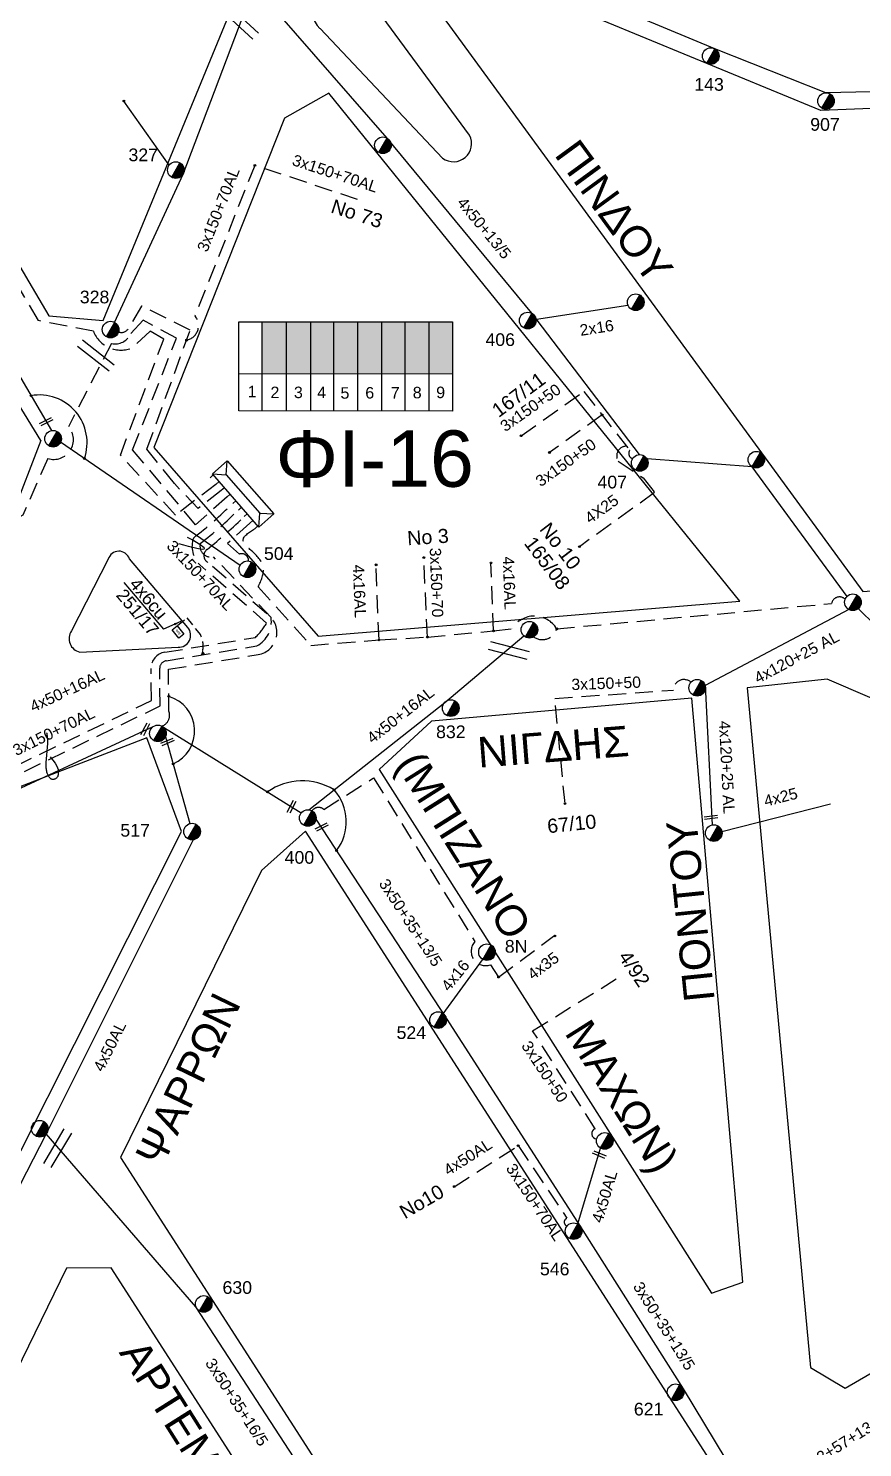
# Model space of a CAD drawing. Header units: millimetres. Extents: x 1421 to 7547, y 822 to 1863.
# Drawn here: x 7289 to 7407.4, y 1440 to 1641.4 of the extents above; entities that cross this region are included whole.
import ezdxf
from ezdxf.enums import TextEntityAlignment as Align

# ---------------------------------------------------------------- set-up
doc = ezdxf.new("R2010")
doc.units = ezdxf.units.MM
doc.linetypes.add('DASHED', pattern=[19.05, 12.7, -6.35])
doc.layers.get('0').update_dxf_attribs({"lineweight": 30})
for name, color, linetype, lineweight in [('2x16', 7, 'Continuous', 30), ('3x150+50', 7, 'Continuous', 30), ('3x50+35+13_5', 7, 'Continuous', 30), ('3x50+35+16_5', 7, 'Continuous', 30), ('4x35', 1, 'DASHED', 30), ('4x50+13_5', 7, 'Continuous', 30), ('4x50AL', 7, 'Continuous', 30), ('Pillar OTE', 7, 'Continuous', 30), ('TEXT_ΚΑΛΩΔΙΩΝ', 7, 'Continuous', 30), ('Άγνωστα', 7, 'Continuous', 30), ('Άγνωστο εναέριο καλώδιο', 7, 'Continuous', 30), ('Άγνωστο Υπόγειο Καλώδιο', 7, 'DASHED', 30), ('Γυμνά εναέρια ΧΤ και ΦΟΠ (3Φ)   4x50+16AL', 7, 'Continuous', 30), ('Εναέρια παροχή ΧΤ 4x16', 7, 'SYN_LINE', 30), ('Εναέρια παροχή ΧΤ 4x25', 7, 'SYN_LINE', 30), ('Καλώδια ΧΤ   3x150+50CU', 7, 'DASHED', 30), ('Καλώδια ΧΤ   3x150+70AL', 7, 'DASHED', 30), ('Καλώδια ΧΤ   3x150AL+50CU', 7, 'DASHED', 30), ('Μηχανική τομή', 7, 'Continuous', 30), ('Στύλος ΦΜ', 7, 'Continuous', 30), ('Στύλος ΦΜ @ 1', 7, 'Continuous', 30), ('Συνδέσεις', 7, 'Continuous', 30), ('Συνεστραμμένα ΧΤ  4x120+25 AL', 7, 'SYN_LINE', 30), ('Τομή', 7, 'Continuous', 30), ('Υποσταθμός πόλεως', 7, 'Continuous', 30), ('Υπόβαθρο ΔΕΗ', 7, 'Continuous', 30), ('Υπόγεια Καλώδια Δικτύου ΧΤ  4x16AL', 7, 'DASHED', 30), ('Υπόγεια Καλώδια Δικτύου ΧΤ  4X25', 7, 'DASHED', 30), ('Υπόγεια Καλώδια Δικτύου ΧΤ  4x6', 7, 'DASHED', 30)]:
    doc.layers.add(name, color=color, linetype=linetype, lineweight=lineweight)
doc.layers.add('Υπόγεια καλώδια Παροχών ΧΤ   4x50AL', color=7, linetype='DASHED')
doc.styles.add('arial', font='arial.ttf')
doc.styles.get("Standard").update_dxf_attribs({"font": 'arial.ttf'})
doc.linetypes.add('SYN_LINE', pattern='A,0.5,-0.0001,["/\\/\\/\\/",Standard,S=0.1,R=0,X=0,Y=-0.05],-0.25', length=0.7501)
doc.dimstyles.new('ISO-25', dxfattribs={"dimtxt": 2.5, "dimasz": 2.5, "dimexe": 1.25, "dimexo": 0.625, "dimtad": 1, "dimtxsty": 'Standard', "dimcen": 2.5, "dimadec": 0, "dimazin": 0, "dimtfac": 1, "dimtmove": 0, "dimatfit": 3, "dimfxl": 1, "dimarcsym": 0})

# ---------------------------------------------------------------- blocks, each defined once
blk = doc.blocks.new('ΥΠΑΡΧΩΝ ΤΣΙΜΕΝΤΕΝΙΟΣ ΣΤΥΛΟΣ')
at = {"layer": 'Στύλος ΦΜ'}
blk.add_hatch(color=7, dxfattribs=at).paths.add_polyline_path([(-1.29, -2.28, 0.574793), (2.62, 0, 0.268822), (1.3, 2.27)])
at = {"layer": 'Στύλος ΦΜ', "color": 7}
blk.add_line((-1.29, -2.28), (1.3, 2.27), dxfattribs=at)
blk.add_circle((0, 0), 2.62, dxfattribs=at)
at = {"layer": 'Στύλος ΦΜ', "flags": 4}
for tag, p in [('ΑΡΙΘΜΟΣ', (-4.68, 8.05)), ('ΤΥΠΟΣ', (-4.91, 3.03))]:
    blk.add_attdef(tag, p, '', height=4, dxfattribs=at)
blk = doc.blocks.new('ΜΗΧΑΝΙΚΗ ΤΟΜΗ')
at = {"layer": 'Μηχανική τομή', "lineweight": -3, "ltscale": 40}
for p, q in [((-3.78, 1.15), (3.8, 1.15)), ((3.8, -0.4), (-3.78, -0.4))]:
    blk.add_line(p, q, dxfattribs=at)
blk = doc.blocks.new('ΤΟΜΗ')
at = {"layer": 'Τομή', "lineweight": -3, "ltscale": 40}
for p, q in [((-11.37, 1.1), (11.37, 1.1)), ((11.37, -3.57), (-11.37, -3.57))]:
    blk.add_line(p, q, dxfattribs=at)
blk = doc.blocks.new('ΥΠΟΣΤΑΘΜΟΣ ΠΟΛΕΩΣ 9 ΑΝΑΧΩΡΗΣΕΩΝ')
at = {"layer": 'Υποσταθμός πόλεως', "ltscale": 40}
for p, q in [((-9.63, -2.82), (-9.63, -4)), ((-7.12, -2.82), (-7.12, -4)), ((-4.84, -2.82), (-4.84, -4)), ((-2.36, -2.82), (-2.36, -4)), ((0.09, -2.82), (0.09, -4)), ((2.55, -2.82), (2.55, -4)), ((5.02, -2.82), (5.02, -4)), ((7.48, -2.82), (7.48, -4)), ((9.61, -2.82), (9.61, -4))]:
    blk.add_line(p, q, dxfattribs=at)
blk.add_lwpolyline([(-10.02, 2.82), (10.02, 2.82), (10.02, -2.82), (-10.02, -2.82)], close=True, dxfattribs=at)
for points in [[(-7.21, 0), (-10.02, 2.82)], [(-10.02, -2.82), (-7.21, 0)], [(-7.21, 0), (7.21, 0)], [(7.21, 0), (10.02, 2.82)], [(10.02, -2.82), (7.21, 0)]]:
    blk.add_lwpolyline(points, dxfattribs=at)
at = {"layer": 'Υποσταθμός πόλεως', "linetype": 'SYN_LINE', "ltscale": 40, "flags": 1}
for tag, p in [('ΜΕΤΑΣΧΗΜΑΤΙΣΜΟΣ', (10.79, 1.71)), ('ΙΣΧΥΣ', (10.77, -1.08)), ('ΑΡΙΘΜΟΣ', (10.89, -3.8))]:
    blk.add_attdef(tag, p, '', height=1.8, dxfattribs=at)
blk = doc.blocks.new('_ΣΥΝΔΕΣΗ')
at = {"layer": 'Συνδέσεις', "linetype": 'SYN_LINE', "ltscale": 40}
blk.add_hatch(color=256, dxfattribs=at).paths.add_polyline_path([(0.5, -0.01, 1), (-0.5, -0.01, 1)])
at = {"layer": 'Συνδέσεις'}
blk.add_circle((0, -0.01), 0.5, dxfattribs=at)
blk = doc.blocks.new('PILLAR ΟΤΕ')
at = {"layer": 'Pillar OTE', "ltscale": 40}
blk.add_lwpolyline([(-3.31, 2.02), (3.39, 2.02), (3.39, -1.99), (-3.31, -1.99)], close=True, dxfattribs=at)
at = {"layer": 'Pillar OTE', "insert": (-1.81, 0.71), "char_height": 1.3575, "width": 109.961, "attachment_point": 1}
blk.add_mtext('{\\fArial|b1|i0|c161|p34;OTE}', dxfattribs=at)

msp = doc.modelspace()

# ---------------------------------------------------------------- hatches: boundary and pattern name
at = {"layer": 'Pillar OTE', "ltscale": 40}
h = msp.add_hatch(color=256, dxfattribs=at)
h.dxf.hatch_style = 1
h.paths.add_polyline_path([(7314.07, 1552.6), (7313.66, 1553.21), (7313.45, 1552.5)])
at = {"layer": 'Καλώδια ΧΤ   3x150+50CU', "linetype": 'DASHED', "lineweight": -3, "ltscale": 0.2}
h = msp.add_hatch(color=133, dxfattribs=at)
h.dxf.hatch_style = 1
h.paths.add_polyline_path([(7322.17, 1592.45), (7325.61, 1592.45), (7325.61, 1599.81), (7322.17, 1599.81)])
h = msp.add_hatch(color=85, dxfattribs=at)
h.dxf.hatch_style = 1
h.paths.add_polyline_path([(7325.61, 1592.45), (7329.05, 1592.44), (7329.05, 1599.81), (7325.61, 1599.81)])
h = msp.add_hatch(color=27, dxfattribs=at)
h.dxf.hatch_style = 1
h.paths.add_polyline_path([(7332.35, 1599.81), (7329.05, 1599.81), (7329.05, 1592.44), (7332.35, 1592.44)])
h = msp.add_hatch(color=2, dxfattribs=at)
h.dxf.hatch_style = 1
h.paths.add_polyline_path([(7335.73, 1592.44), (7335.73, 1599.81), (7332.35, 1599.81), (7332.35, 1592.44)])
h = msp.add_hatch(color=1, dxfattribs=at)
h.dxf.hatch_style = 1
h.paths.add_polyline_path([(7339.13, 1599.81), (7335.73, 1599.81), (7335.73, 1592.44), (7339.13, 1592.43)])
h = msp.add_hatch(color=5, dxfattribs=at)
h.dxf.hatch_style = 1
h.paths.add_polyline_path([(7342.47, 1599.81), (7339.13, 1599.81), (7339.13, 1592.43), (7342.47, 1592.43)])
h = msp.add_hatch(color=6, dxfattribs=at)
h.dxf.hatch_style = 1
h.paths.add_polyline_path([(7342.47, 1592.43), (7345.86, 1592.43), (7345.86, 1599.81), (7342.47, 1599.81)])
h = msp.add_hatch(color=30, dxfattribs=at)
h.dxf.hatch_style = 1
h.paths.add_polyline_path([(7345.79, 1592.43), (7349.18, 1592.43), (7349.18, 1599.81), (7345.79, 1599.81)])

# ---------------------------------------------------------------- linework, layer by layer
at = {"color": 30, "lineweight": -3, "ltscale": 0.2}
msp.add_arc((7369.68, 1484.6), 0.742, 108.8628, 267.3884, dxfattribs=at)
at = {"layer": '2x16', "color": 2, "lineweight": -3, "ltscale": 0.2}
msp.add_lwpolyline([(7361.09, 1600.16), (7374.08, 1602.18)], dxfattribs=at)
at = {"layer": '3x150+50', "color": 2, "linetype": 'DASHED', "lineweight": -3, "ltscale": 0.2}
for points in [[(7358.92, 1583.63), (7367.82, 1589.92), (7374.33, 1581.56, 0.533473), (7374.76, 1580.39, 13.969295)], [(7365.15, 1531.44), (7363.69, 1546.35), (7380.56, 1547.54, -0.648335), (7383.03, 1548.66, 3.634892)]]:
    msp.add_lwpolyline(points, format="xyb", dxfattribs=at)
msp.add_lwpolyline([(7370.42, 1586.58), (7362.94, 1581.25)], dxfattribs=at)
at = {"layer": '3x50+35+13_5', "color": 30, "lineweight": -3, "ltscale": 0.2}
msp.add_lwpolyline([(7329.79, 1529.23), (7348.28, 1500.99), (7367.36, 1471.39), (7381.92, 1448.38), (7392.53, 1430.86)], dxfattribs=at)
at = {"layer": '3x50+35+16_5', "color": 133, "lineweight": -3, "ltscale": 0.2}
msp.add_lwpolyline([(7345.14, 1411.21), (7331.28, 1431.55), (7312.75, 1460.01), (7291.5, 1484.55)], dxfattribs=at)
at = {"layer": '4x35', "color": 30, "lineweight": -3, "ltscale": 0.2}
msp.add_lwpolyline([(7355.72, 1506.81), (7363.72, 1512.77)], dxfattribs=at)
at = {"layer": '4x50+13_5', "color": 2, "lineweight": -3, "ltscale": 0.2}
msp.add_lwpolyline([(7375.74, 1580.95), (7360.44, 1601.01), (7339.89, 1625.87), (7321.69, 1646.76)], dxfattribs=at)
at = {"layer": '4x50AL', "color": 85, "lineweight": -3, "ltscale": 0.2}
msp.add_lwpolyline([(7319.01, 1565.2), (7293.53, 1582.73)], dxfattribs=at)
at = {"layer": '4x50AL', "color": 27, "lineweight": -3, "ltscale": 0.2}
for points in [[(7308.42, 1540.92), (7311.9, 1528.59)], [(7312.34, 1526.29), (7291.5, 1484.55), (7271.1, 1444.95)]]:
    msp.add_lwpolyline(points, dxfattribs=at)
at = {"layer": '4x50AL', "color": 30, "linetype": 'DASHED', "lineweight": -3, "ltscale": 0.2}
msp.add_lwpolyline([(7349.4, 1477.07), (7358.5, 1482.9)], dxfattribs=at)
at = {"layer": '4x50AL', "color": 30, "lineweight": -3, "ltscale": 0.2}
msp.add_lwpolyline([(7366.96, 1471.78), (7370.21, 1482.53)], dxfattribs=at)
at = {"layer": 'Pillar OTE', "lineweight": -3, "ltscale": 40}
for points in [[(7318.84, 1587.17), (7318.84, 1599.81), (7349.18, 1599.81), (7349.18, 1587.14), (7318.84, 1587.17)], [(7322.17, 1587.17), (7322.17, 1599.81)], [(7325.61, 1587.16), (7325.61, 1599.81)], [(7329.05, 1587.16), (7329.05, 1599.81)], [(7332.35, 1587.16), (7332.35, 1599.81)], [(7335.73, 1587.15), (7335.73, 1599.81)], [(7339.13, 1587.15), (7339.13, 1599.81)], [(7342.47, 1587.15), (7342.47, 1599.81)], [(7345.86, 1587.14), (7345.86, 1599.81)], [(7318.84, 1592.45), (7349.18, 1592.42)]]:
    msp.add_lwpolyline(points, dxfattribs=at)
at = {"layer": 'Άγνωστα', "lineweight": -3}
msp.add_lwpolyline([(7292.03, 1538.06), (7292.44, 1537.6), (7292.74, 1537.19), (7292.95, 1536.83), (7293.09, 1536.52), (7293.17, 1536.25), (7293.21, 1536.02), (7293.21, 1535.82), (7293.2, 1535.65), (7293.18, 1535.51), (7293.16, 1535.39), (7293.13, 1535.3), (7293.1, 1535.22), (7293.06, 1535.16), (7293.02, 1535.11), (7292.97, 1535.06), (7292.91, 1535.02), (7292.85, 1534.98), (7292.79, 1534.95), (7292.72, 1534.92), (7292.64, 1534.89), (7292.57, 1534.87), (7292.49, 1534.86), (7292.42, 1534.86), (7292.35, 1534.87), (7292.28, 1534.88), (7292.21, 1534.91), (7292.15, 1534.95), (7292.09, 1535), (7292.03, 1535.06), (7291.97, 1535.12), (7291.92, 1535.2), (7291.87, 1535.28), (7291.81, 1535.36), (7291.76, 1535.45), (7291.72, 1535.55), (7291.67, 1535.66), (7291.63, 1535.77), (7291.59, 1535.89), (7291.56, 1536.02), (7291.53, 1536.16), (7291.51, 1536.3), (7291.49, 1536.46), (7291.48, 1536.62), (7291.48, 1536.8), (7291.48, 1536.99), (7291.48, 1537.19), (7291.49, 1537.41), (7291.51, 1537.65), (7291.53, 1537.91), (7291.56, 1538.17), (7291.59, 1538.45), (7291.62, 1538.73), (7291.64, 1539.02), (7291.67, 1539.3), (7291.69, 1539.57), (7291.7, 1539.83), (7291.71, 1540.07), (7291.7, 1540.29), (7291.7, 1540.5), (7291.69, 1540.68), (7291.67, 1540.85), (7291.66, 1540.99), (7291.64, 1541.12), (7291.63, 1541.22), (7291.62, 1541.3), (7291.61, 1541.36), (7291.6, 1541.41), (7291.6, 1541.44), (7291.59, 1541.46), (7291.59, 1541.47), (7291.59, 1541.47), (7291.59, 1541.47), (7291.59, 1541.47), (7291.59, 1541.47), (7291.59, 1541.47), (7291.59, 1541.47), (7291.59, 1541.47), (7291.59, 1541.47), (7291.59, 1541.47), (7291.59, 1541.47)], dxfattribs=at)
at = {"layer": 'Άγνωστο εναέριο καλώδιο', "color": 85, "lineweight": -3, "ltscale": 10}
msp.add_lwpolyline([(7414.9, 1632.57), (7402.17, 1632.3), (7386.43, 1638.54), (7365.12, 1647.42)], dxfattribs=at)
at = {"layer": 'Άγνωστο εναέριο καλώδιο', "color": 133, "lineweight": -3, "ltscale": 0.2}
msp.add_lwpolyline([(7301.21, 1599.71), (7310.93, 1620.75), (7320.48, 1646.02)], dxfattribs=at)
at = {"layer": 'Άγνωστο Υπόγειο Καλώδιο', "color": 30, "lineweight": -3, "ltscale": 0.2}
msp.add_lwpolyline([(7330.91, 1530.6), (7337.98, 1535.07), (7352.35, 1511.85, 0.777386), (7354.55, 1508.56)], format="xyb", dxfattribs=at)
msp.add_lwpolyline([(7354.55, 1508.56), (7355.72, 1506.81)], dxfattribs=at)
msp.add_arc((7330.15, 1529.75), 1.14, 48.0856, 144.9457, dxfattribs=at)
at = {"layer": 'Γυμνά εναέρια ΧΤ και ΦΟΠ (3Φ)   4x50+16AL', "color": 85, "lineweight": -3, "ltscale": 0.2}
msp.add_lwpolyline([(7210.03, 1715.33), (7229, 1687.53), (7255.08, 1658.6), (7257.93, 1640.91), (7267.53, 1625.2), (7284.3, 1597.85), (7292.25, 1584.37)], dxfattribs=at)
at = {"layer": 'Γυμνά εναέρια ΧΤ και ΦΟΠ (3Φ)   4x50+16AL', "color": 2, "lineweight": -3, "ltscale": 0.2}
for points in [[(7405.19, 1560.83), (7391.72, 1579.21), (7376.8, 1580.34)], [(7421.84, 1544.36), (7406.79, 1559.11)]]:
    msp.add_lwpolyline(points, dxfattribs=at)
at = {"layer": 'Γυμνά εναέρια ΧΤ και ΦΟΠ (3Φ)   4x50+16AL', "color": 30, "lineweight": -3, "ltscale": 0.2}
for points in [[(7328.76, 1530.56), (7348.09, 1545.8), (7359.32, 1555.22)], [(7280.56, 1530.28), (7306.67, 1542.37)], [(7307.93, 1542.42), (7327.7, 1530.12)]]:
    msp.add_lwpolyline(points, dxfattribs=at)
at = {"layer": 'Εναέρια παροχή ΧΤ 4x16', "color": 133, "lineweight": -3, "ltscale": 0.2}
msp.add_lwpolyline([(7308.95, 1622.02), (7302.52, 1631.13)], dxfattribs=at)
at = {"layer": 'Εναέρια παροχή ΧΤ 4x16', "color": 30, "linetype": 'SYN_LINE', "lineweight": -2, "ltscale": 10}
msp.add_lwpolyline([(7347.45, 1501.07), (7354.19, 1510.31)], dxfattribs=at)
at = {"layer": 'Εναέρια παροχή ΧΤ 4x25', "color": 2, "lineweight": -3, "ltscale": 0.2}
msp.add_lwpolyline([(7387.42, 1527.49), (7402.86, 1531.41)], dxfattribs=at)
at = {"layer": 'Καλώδια ΧΤ   3x150+70AL', "color": 30, "lineweight": -3, "ltscale": 0.2}
msp.add_lwpolyline([(7315.59, 1576.73), (7309.87, 1572.37), (7302.02, 1580.88), (7308.18, 1597.35), (7306.23, 1598.45), (7303.74, 1596.12, -0.425637), (7298.19, 1598.47), (7290.39, 1599.97), (7278.64, 1619.9, -0.592277), (7273.82, 1626.27), (7268.64, 1634.67, -0.509863), (7265.47, 1639.53), (7256.5, 1656.06, 0.513411), (7257, 1658.1)], format="xyb", dxfattribs=at)
at = {"layer": 'Καλώδια ΧΤ   3x150+70AL', "color": 133, "lineweight": -3, "ltscale": 0.2}
for points in [[(7335.71, 1617.16), (7321.11, 1622), (7312.61, 1600.64)], [(7316.34, 1575.88), (7313.05, 1573.3), (7309.69, 1576.87), (7305.8, 1581.74), (7311.93, 1598.61), (7305.04, 1602.03), (7303.12, 1598.81)]]:
    msp.add_lwpolyline(points, dxfattribs=at)
at = {"layer": 'Καλώδια ΧΤ   3x150+70AL', "color": 6, "lineweight": -3, "ltscale": 0.2}
msp.add_lwpolyline([(7317.16, 1574.94), (7312.71, 1570.98), (7303.76, 1581.65), (7309.99, 1597.48), (7305.24, 1600.02), (7303.45, 1598.09, -0.362581), (7300.77, 1596.73), (7294.65, 1584.92)], format="xyb", dxfattribs=at)
msp.add_lwpolyline([(7291.73, 1580.39), (7288.16, 1572.36), (7268.69, 1561.49), (7266.24, 1565.79)], dxfattribs=at)
at = {"layer": 'Καλώδια ΧΤ   3x150+70AL', "color": 5, "lineweight": -3, "ltscale": 0.2}
msp.add_lwpolyline([(7248.58, 1535.86, -0.574616), (7250.74, 1536.81), (7266.9, 1546.49), (7276.83, 1531.79), (7306.43, 1546.06), (7306.38, 1550.62, -0.375178), (7308.33, 1552.91), (7321.19, 1555.01, 0.070079), (7322.79, 1557.05), (7313.3, 1565.32, -0.293176), (7312.39, 1569.12, 0.029105), (7317.97, 1574.02, 17.233442)], format="xyb", dxfattribs=at)
at = {"layer": 'Καλώδια ΧΤ   3x150+70AL', "color": 1, "lineweight": -3, "ltscale": 0.2}
msp.add_lwpolyline([(7281.54, 1532.7), (7307.67, 1545.29), (7307.61, 1550.63, -0.377293), (7308.52, 1551.69), (7321.39, 1553.8, 0.320276), (7323.41, 1557.83), (7315.22, 1566.46, -0.547785), (7313.36, 1568.32, 0.028032), (7318.83, 1573.15)], format="xyb", dxfattribs=at)
at = {"layer": 'Καλώδια ΧΤ   3x150+70AL', "color": 27, "lineweight": -3, "ltscale": 0.2}
msp.add_lwpolyline([(7308.91, 1544.52), (7308.84, 1550.49), (7321.59, 1552.58, 0.691021), (7322.76, 1558.39), (7314.44, 1565.65, -0.537813), (7314.33, 1567.51, 0.027082), (7319.7, 1572.27)], format="xyb", dxfattribs=at)
at = {"layer": 'Καλώδια ΧΤ   3x150+70AL', "color": 85, "lineweight": -3, "ltscale": 0.2}
msp.add_lwpolyline([(7320.4, 1571.24), (7317.24, 1568.34), (7318.93, 1566.84)], dxfattribs=at)
at = {"layer": 'Καλώδια ΧΤ   3x150+70AL', "color": 2, "lineweight": -3, "ltscale": 0.2}
msp.add_lwpolyline([(7345.62, 1555.06), (7345.1, 1566.35)], dxfattribs=at)
msp.add_lwpolyline([(7321.59, 1562.17), (7329.05, 1553.89), (7338.74, 1554.65), (7345.62, 1555.06), (7354.98, 1555.94), (7357.63, 1556.24, -0.56856), (7363.97, 1556.24), (7403, 1559.83, -0.608524), (7404.92, 1560.42)], format="xyb", dxfattribs=at)
at = {"layer": 'Καλώδια ΧΤ   3x150+70AL', "color": 30, "lineweight": -3, "ltscale": 0.2}
msp.add_lwpolyline([(7358.5, 1482.9), (7365.42, 1472.58)], dxfattribs=at)
at = {"layer": 'Καλώδια ΧΤ   3x150+70AL', "color": 133, "lineweight": -3, "ltscale": 0.2}
for centre, radius, start, end in [((7311.01, 1599.27), 2.11, 281.1112, 40.6189), ((7302.21, 1599.34), 1.05, 244.6801, 329.8061)]:
    msp.add_arc(centre, radius, start, end, dxfattribs=at)
at = {"layer": 'Καλώδια ΧΤ   3x150+70AL', "color": 6, "lineweight": -3, "ltscale": 0.2}
msp.add_arc((7292.55, 1583.08), 2.81, 252.9196, 41.4319, dxfattribs=at)
at = {"layer": 'Καλώδια ΧΤ   3x150+70AL', "color": 85, "lineweight": -3, "ltscale": 0.2}
msp.add_arc((7319.24, 1565.91), 0.984, 356.3425, 108.1767, dxfattribs=at)
at = {"layer": 'Καλώδια ΧΤ   3x150+70AL', "color": 2, "lineweight": -3, "ltscale": 0.2}
msp.add_arc((7361.92, 1556.84), 2.14, 235.3426, 343.6054, dxfattribs=at)
at = {"layer": 'Καλώδια ΧΤ   3x150+70AL', "color": 27, "lineweight": -3, "ltscale": 0.2}
msp.add_arc((7307.39, 1543.96), 1.62, 289.4832, 20.4145, dxfattribs=at)
at = {"layer": 'Καλώδια ΧΤ   3x150+70AL', "color": 30, "lineweight": -3, "ltscale": 0.2}
msp.add_arc((7365.62, 1472.03), 0.583, 109.5763, 252.1861, dxfattribs=at)
at = {"layer": 'Καλώδια ΧΤ   3x150+70AL', "color": 2, "lineweight": -3, "ltscale": 0.2}
msp.add_spline([(7321.59, 1562.17), (7322.32, 1564.88), (7320.76, 1567.2), (7319.45, 1568.8), (7321.1, 1570.44)], degree=3, dxfattribs=at)
at = {"layer": 'Καλώδια ΧΤ   3x150AL+50CU', "color": 30, "lineweight": -3, "ltscale": 0.2}
msp.add_lwpolyline([(7369.44, 1485.3), (7360.55, 1499.18), (7373.01, 1506.92)], dxfattribs=at)
at = {"layer": 'Συνεστραμμένα ΧΤ  4x120+25 AL', "color": 2, "lineweight": -3, "ltscale": 20}
msp.add_lwpolyline([(7405.44, 1558.98), (7385.04, 1548.18), (7386.04, 1528.41)], dxfattribs=at)
at = {"layer": 'Υπόβαθρο ΔΕΗ', "lineweight": -3, "ltscale": 0.2}
for points in [[(7257.97, 1658.23), (7291.86, 1600.65), (7299.57, 1599.98), (7318.8, 1646.65), (7291.12, 1681.75), (7257.97, 1658.23)], [(7420.54, 1562.59), (7414.63, 1630.31), (7401.48, 1629.78), (7351.86, 1650.26), (7347.85, 1643.04), (7407.41, 1561.51), (7420.54, 1562.59)], [(7351.59, 1626.27), (7336.17, 1647.31)], [(7330.37, 1641.44), (7347.77, 1623.01)], [(7290.74, 1582.98), (7254.89, 1641.34)], [(7389.97, 1560.15), (7331.64, 1632.25), (7325.3, 1628.69), (7306.79, 1581.96), (7330.12, 1555.2), (7389.97, 1560.15)], [(7290.74, 1582.98), (7286.6, 1572.29)], [(7300.31, 1566.11), (7295.07, 1555.93)], [(7311.6, 1556.43), (7303.3, 1566.16)], [(7302.51, 1562.79), (7308.16, 1556.17)], [(7296.26, 1552.94), (7310.21, 1553.61)], [(7385.94, 1461.95), (7390.38, 1463.51), (7383.15, 1546.41), (7346.19, 1543.15), (7338.77, 1536.25), (7385.94, 1461.95)], [(7272.64, 1452), (7310.71, 1527.45), (7305.79, 1540.76), (7285.06, 1532.79), (7243.58, 1466.22), (7272.64, 1452)], [(7346.69, 1411.83), (7387.82, 1435.01), (7328.3, 1527.52), (7322.06, 1521.94), (7302.04, 1481.23), (7346.69, 1411.83)], [(7337.96, 1407.68), (7300.71, 1465.57), (7294.39, 1465.52), (7251.97, 1378.62), (7271.28, 1369.14), (7337.96, 1407.68)]]:
    msp.add_lwpolyline(points, dxfattribs=at)
msp.add_lwpolyline([(7424.58, 1459.9), (7421.18, 1541), (7402.35, 1549.08), (7391, 1547.85), (7399.98, 1451.43), (7404.94, 1448.49)], close=True, dxfattribs=at)
for centre, radius, start, end in [((7333.18, 1644.46), 4.13, 43.7626, 226.9667), ((7349.3, 1625.09), 2.58, 233.6153, 27.3411), ((7301.81, 1565.69), 1.56, 17.3799, 164.438), ((7296.7, 1554.84), 1.96, 146.2172, 257.016), ((7310.28, 1555.33), 1.72, 267.6181, 39.8981)]:
    msp.add_arc(centre, radius, start, end, dxfattribs=at)
at = {"layer": 'Υπόβαθρο ΔΕΗ', "lineweight": -3}
for centre, radius, start, end in [((7290.51, 1582.63), 6.79, 340.7251, 100.0538), ((7307.44, 1541.74), 5.12, 293.8195, 73.62), ((7327.87, 1525.97), 8.68, 58.8138, 124.784), ((7327.19, 1528.85), 6.88, 323.473, 41.35)]:
    msp.add_arc(centre, radius, start, end, dxfattribs=at)
at = {"layer": 'Υπόβαθρο ΔΕΗ', "lineweight": -3, "ltscale": 0.2}
msp.add_spline([(7310.29, 1568.32), (7313.98, 1567.64), (7311.57, 1569.19)], degree=3, dxfattribs=at)
at = {"layer": 'Υπόγεια Καλώδια Δικτύου ΧΤ  4x16AL', "color": 2, "lineweight": -3, "ltscale": 0.2}
for points in [[(7338.74, 1554.65), (7338.33, 1565.31)], [(7354.98, 1555.94), (7354.64, 1565.59)]]:
    msp.add_lwpolyline(points, dxfattribs=at)
at = {"layer": 'Υπόγεια Καλώδια Δικτύου ΧΤ  4X25', "color": 2, "lineweight": -3, "ltscale": 0.2}
msp.add_lwpolyline([(7373.88, 1582.14, 0.60123), (7372.71, 1580.03), (7376.24, 1577.67), (7377.87, 1575.56), (7367.19, 1567.89)], format="xyb", dxfattribs=at)
at = {"layer": 'Υπόγεια Καλώδια Δικτύου ΧΤ  4x6', "color": 1, "linetype": 'DASHED', "lineweight": -3, "ltscale": 0.1}
msp.add_lwpolyline([(7310.15, 1556.71), (7311.45, 1557.77), (7313.38, 1555.4, -0.179452), (7313.71, 1553.16)], format="xyb", dxfattribs=at)

# ---------------------------------------------------------------- block references
at = {"layer": 'Pillar OTE', "xscale": 0.2229694435539556, "yscale": 0.2229694435539556, "zscale": 0.2229694435539556, "rotation": 309.1961479127602}
msp.add_blockref('PILLAR ΟΤΕ', (7310.2, 1555.78), dxfattribs=at)
at = {"layer": 'Μηχανική τομή', "lineweight": -3}
for p, xscale, yscale, zscale, rotation in [((7291.45, 1585.71), 0.2499999999999187, 0.2499999999999187, 0.2499999999999187, 206.5012741369802), ((7305.47, 1542.03), 0.2499999999999188, 0.2499999999999188, 0.2499999999999188, 242.635181038039), ((7308.68, 1540.28), 0.2499999999999188, 0.2499999999999188, 0.2499999999999188, 202.860155954874), ((7326.25, 1531.03), 0.2499999999999188, 0.2499999999999188, 0.2499999999999188, 242.635181038039), ((7330.57, 1528.2), 0.2499999999999188, 0.2499999999999188, 0.2499999999999188, 206.6370101807529), ((7385.89, 1529.38), 0.2499999999999187, 0.2499999999999187, 0.2499999999999187, 7.090895936593236), ((7370.06, 1481.72), 0.2499999999999187, 0.2499999999999187, 0.2499999999999187, 157.5712752455479)]:
    msp.add_blockref('ΜΗΧΑΝΙΚΗ ΤΟΜΗ', p, dxfattribs=dict(at, xscale=xscale, yscale=yscale, zscale=zscale, rotation=rotation))
at = {"layer": 'Στύλος ΦΜ @ 1', "lineweight": -3, "ltscale": 40}
ref = msp.add_blockref('ΥΠΑΡΧΩΝ ΤΣΙΜΕΝΤΕΝΙΟΣ ΣΤΥΛΟΣ', (7385.84, 1637.51), dxfattribs=dict(at, xscale=0.4499999999998181, yscale=0.4499999999998181, zscale=0.4499999999998181))
ref.add_attrib('ΤΥΠΟΣ', '143', (7383.5, 1632.59), dxfattribs={"layer": 'Στύλος ΦΜ', "height": 1.8, "flags": 4})
ref = msp.add_blockref('ΥΠΑΡΧΩΝ ΤΣΙΜΕΝΤΕΝΙΟΣ ΣΤΥΛΟΣ', (7402.2, 1631.13), dxfattribs=dict(at, xscale=0.4499999999998181, yscale=0.4499999999998181, zscale=0.4499999999998181))
ref.add_attrib('ΤΥΠΟΣ', '907', (7399.96, 1626.91), dxfattribs={"layer": 'Στύλος ΦΜ', "height": 1.8, "flags": 4})
at = {"layer": 'Στύλος ΦΜ @ 1', "lineweight": -3, "ltscale": 40, "xscale": 0.4499999999998181, "yscale": 0.4499999999998181, "zscale": 0.4499999999998181}
for p in [(7339.3, 1624.85), (7375.19, 1602.58), (7292.46, 1583.21), (7392.31, 1580.24), (7406.02, 1560), (7360.1, 1556.1), (7383.91, 1547.87), (7307.35, 1541.4), (7386.27, 1527.25), (7370.79, 1483.56)]:
    msp.add_blockref('ΥΠΑΡΧΩΝ ΤΣΙΜΕΝΤΕΝΙΟΣ ΣΤΥΛΟΣ', p, dxfattribs=at)
at = {"layer": 'Στύλος ΦΜ @ 1', "lineweight": -3, "ltscale": 40}
ref = msp.add_blockref('ΥΠΑΡΧΩΝ ΤΣΙΜΕΝΤΕΝΙΟΣ ΣΤΥΛΟΣ', (7309.9, 1621.33), dxfattribs=dict(at, xscale=0.4499999999998181, yscale=0.4499999999998181, zscale=0.4499999999998181))
ref.add_attrib('ΤΥΠΟΣ', '327', (7303.17, 1622.59), dxfattribs={"layer": 'Στύλος ΦΜ', "height": 1.8, "flags": 4})
ref = msp.add_blockref('ΥΠΑΡΧΩΝ ΤΣΙΜΕΝΤΕΝΙΟΣ ΣΤΥΛΟΣ', (7300.63, 1598.69), dxfattribs=dict(at, xscale=0.4499999999998181, yscale=0.4499999999998181, zscale=0.4499999999998181))
ref.add_attrib('ΤΥΠΟΣ', '328', (7296.26, 1602.42), dxfattribs={"layer": 'Στύλος ΦΜ', "height": 1.8, "flags": 4})
ref = msp.add_blockref('ΥΠΑΡΧΩΝ ΤΣΙΜΕΝΤΕΝΙΟΣ ΣΤΥΛΟΣ', (7359.86, 1599.98), dxfattribs=dict(at, xscale=0.4499999999998181, yscale=0.4499999999998181, zscale=0.4499999999998181))
ref.add_attrib('ΤΥΠΟΣ', '406', (7353.85, 1596.37), dxfattribs={"layer": 'Στύλος ΦΜ', "height": 1.8, "flags": 4})
ref = msp.add_blockref('ΥΠΑΡΧΩΝ ΤΣΙΜΕΝΤΕΝΙΟΣ ΣΤΥΛΟΣ', (7375.76, 1579.77), dxfattribs=dict(at, xscale=0.4499999999998181, yscale=0.4499999999998181, zscale=0.4499999999998181))
ref.add_attrib('ΤΥΠΟΣ', '407', (7369.76, 1576.16), dxfattribs={"layer": 'Στύλος ΦΜ', "height": 1.8, "flags": 4})
ref = msp.add_blockref('ΥΠΑΡΧΩΝ ΤΣΙΜΕΝΤΕΝΙΟΣ ΣΤΥΛΟΣ', (7320.06, 1564.68), dxfattribs=dict(at, xscale=0.4499999999998181, yscale=0.4499999999998181, zscale=0.4499999999998181))
ref.add_attrib('ΤΥΠΟΣ', '504', (7322.41, 1566.01), dxfattribs={"layer": 'Στύλος ΦΜ', "height": 1.8, "flags": 4})
ref = msp.add_blockref('ΥΠΑΡΧΩΝ ΤΣΙΜΕΝΤΕΝΙΟΣ ΣΤΥΛΟΣ', (7348.93, 1544.98), dxfattribs=dict(at, xscale=0.4499999999998181, yscale=0.4499999999998181, zscale=0.4499999999998181))
ref.add_attrib('ΤΥΠΟΣ', '832', (7346.84, 1540.72), dxfattribs={"layer": 'Στύλος ΦΜ', "height": 1.8, "flags": 4})
ref = msp.add_blockref('ΥΠΑΡΧΩΝ ΤΣΙΜΕΝΤΕΝΙΟΣ ΣΤΥΛΟΣ', (7312.2, 1527.46), dxfattribs=dict(at, xscale=0.4499999999998181, yscale=0.4499999999998181, zscale=0.4499999999998181))
ref.add_attrib('ΤΥΠΟΣ', '517', (7302.02, 1526.74), dxfattribs={"layer": 'Στύλος ΦΜ', "height": 1.8, "flags": 4})
ref = msp.add_blockref('ΥΠΑΡΧΩΝ ΤΣΙΜΕΝΤΕΝΙΟΣ ΣΤΥΛΟΣ', (7328.63, 1529.39), dxfattribs=dict(at, xscale=0.4499999999998181, yscale=0.4499999999998181, zscale=0.4499999999998181))
ref.add_attrib('ΤΥΠΟΣ', '400', (7325.34, 1522.9), dxfattribs={"layer": 'Στύλος ΦΜ', "height": 1.8, "flags": 4})
ref = msp.add_blockref('ΥΠΑΡΧΩΝ ΤΣΙΜΕΝΤΕΝΙΟΣ ΣΤΥΛΟΣ', (7354.07, 1510.35), dxfattribs=dict(at, xscale=0.4499999999998181, yscale=0.4499999999998181, zscale=0.4499999999998181))
ref.add_attrib('ΤΥΠΟΣ', '8N', (7356.6, 1510.28), dxfattribs={"layer": 'Στύλος ΦΜ', "height": 1.8, "flags": 4})
ref = msp.add_blockref('ΥΠΑΡΧΩΝ ΤΣΙΜΕΝΤΕΝΙΟΣ ΣΤΥΛΟΣ', (7347.13, 1500.71), dxfattribs=dict(at, xscale=0.4499999999998181, yscale=0.4499999999998181, zscale=0.4499999999998181))
ref.add_attrib('ΤΥΠΟΣ', '524', (7341.23, 1498.03), dxfattribs={"layer": 'Στύλος ΦΜ', "height": 1.8, "flags": 4})
ref = msp.add_blockref('ΥΠΑΡΧΩΝ ΤΣΙΜΕΝΤΕΝΙΟΣ ΣΤΥΛΟΣ', (7290.58, 1485.29), dxfattribs=dict(at, xscale=0.4499999999998181, yscale=0.4499999999998181, zscale=0.4499999999998181))
ref.add_attrib('ΤΥΠΟΣ', '513', (7280.4, 1484.57), dxfattribs={"layer": 'Στύλος ΦΜ', "height": 1.8, "flags": 4})
ref = msp.add_blockref('ΥΠΑΡΧΩΝ ΤΣΙΜΕΝΤΕΝΙΟΣ ΣΤΥΛΟΣ', (7366.37, 1470.76), dxfattribs=dict(at, xscale=0.4499999999998181, yscale=0.4499999999998181, zscale=0.4499999999998181))
ref.add_attrib('ΤΥΠΟΣ', '546', (7361.59, 1464.49), dxfattribs={"layer": 'Στύλος ΦΜ', "height": 1.8, "flags": 4})
ref = msp.add_blockref('ΥΠΑΡΧΩΝ ΤΣΙΜΕΝΤΕΝΙΟΣ ΣΤΥΛΟΣ', (7313.85, 1460.43), dxfattribs=dict(at, xscale=0.4499999999998181, yscale=0.4499999999998181, zscale=0.4499999999998181))
ref.add_attrib('ΤΥΠΟΣ', '630', (7316.52, 1461.86), dxfattribs={"layer": 'Στύλος ΦΜ', "height": 1.8, "flags": 4})
ref = msp.add_blockref('ΥΠΑΡΧΩΝ ΤΣΙΜΕΝΤΕΝΙΟΣ ΣΤΥΛΟΣ', (7380.84, 1447.9), dxfattribs=dict(at, xscale=0.4499999999998181, yscale=0.4499999999998181, zscale=0.4499999999998181))
ref.add_attrib('ΤΥΠΟΣ', '621', (7374.92, 1444.61), dxfattribs={"layer": 'Στύλος ΦΜ', "height": 1.8, "flags": 4})
at = {"layer": 'Συνδέσεις', "lineweight": -3, "xscale": 0.25, "yscale": 0.25, "zscale": 0.25}
for p in [(7302.52, 1631.14), (7321.12, 1622), (7311.42, 1597.2), (7289.33, 1589.32), (7370.42, 1586.59), (7358.92, 1583.63), (7362.94, 1581.26), (7296.92, 1580.39), (7367.19, 1567.9), (7338.33, 1565.32), (7345.1, 1566.35), (7354.64, 1565.59), (7338.74, 1554.65), (7345.62, 1555.06), (7354.98, 1555.94), (7363.97, 1556.24), (7308.89, 1546.65), (7309.51, 1537.06), (7322.91, 1533.1), (7332.36, 1533.4), (7365.15, 1531.44), (7332.72, 1524.75), (7363.73, 1512.65), (7355.72, 1506.82), (7358.5, 1482.9), (7349.42, 1477.09)]:
    msp.add_blockref('_ΣΥΝΔΕΣΗ', p, dxfattribs=at)
at = {"layer": 'Τομή', "lineweight": -3}
for p, xscale, yscale, zscale, rotation in [((7318.93, 1642.03), 0.2499999999998872, 0.2499999999998872, 0.2499999999998872, 137.3648474252813), ((7298.73, 1595.25), 0.2499999999998872, 0.2499999999998872, 0.2499999999998872, 321.8755410093019), ((7357.24, 1553.47), 0.2499999999998872, 0.2499999999998872, 0.2499999999998872, 345.5544476645451), ((7293.38, 1482.37), 0.2499999999998871, 0.2499999999998871, 0.2499999999998871, 239.2880903062863)]:
    msp.add_blockref('ΤΟΜΗ', p, dxfattribs=dict(at, xscale=xscale, yscale=yscale, zscale=zscale, rotation=rotation))
at = {"layer": 'Υποσταθμός πόλεως', "lineweight": -3, "xscale": 0.4999999999999998, "yscale": 0.4999999999999998, "zscale": 0.4999999999999998, "rotation": 311.2277923933655}
msp.add_blockref('ΥΠΟΣΤΑΘΜΟΣ ΠΟΛΕΩΣ 9 ΑΝΑΧΩΡΗΣΕΩΝ', (7319.44, 1575.37), dxfattribs=at)

# ---------------------------------------------------------------- texts
at = {"lineweight": -3, "ltscale": 40, "char_height": 4, "attachment_point": 1, "style": 'arial'}
for s, insert, width, rotation in [('{\\H1.083x;ΠΙΝΔΟΥ}', (7367.02, 1626.07), 51.2353, 306.1758), ('{\\H1.083x;ΝΙΓΔΗΣ}', (7352.56, 1540.84), 51.2353, 4.4568), ('{\\H1.083x;(ΜΠΙΖΑΝΟ         ΜΑΧΩΝ)}', (7344.64, 1539.32), 77.9903, 302.2196), ('{\\H1.083x;ΠΟΝΤΟΥ}', (7382.1, 1503.1), 51.2353, 95.7759), ('{\\H1.083x;ΨΑΡΡΩΝ}', (7304, 1481.5), 51.2353, 64.2531), ('{\\H1.083x;ΑΡΤΕΜΙΔΟΣ}', (7305.42, 1455.85), 77.9903, 302.2196)]:
    msp.add_mtext(s, dxfattribs=dict(at, insert=insert, width=width, rotation=rotation))
at = {"lineweight": -3, "ltscale": 30, "char_height": 1.63, "width": 11.2573, "attachment_point": 1}
for s, insert in [('1', (7320.09, 1590.73)), ('2', (7323.33, 1590.6)), ('3', (7326.66, 1590.6)), ('4', (7329.96, 1590.6)), ('5', (7333.27, 1590.52)), ('6', (7336.79, 1590.54)), ('7', (7340.41, 1590.54)), ('8', (7343.53, 1590.57)), ('9', (7346.86, 1590.6))]:
    msp.add_mtext(s, dxfattribs=dict(at, insert=insert))
at = {"layer": 'TEXT_ΚΑΛΩΔΙΩΝ', "lineweight": -3, "ltscale": 0.2}
for s, rotation, p in [('3x150+70AL', 341.6505, (7332.52, 1620.85)), ('3x150+70AL', 68.2964, (7315.93, 1615.74)), ('4x50+13/5', 309.5807, (7353.68, 1613.11)), ('2x16', 8.8181, (7369.65, 1598.96)), ('3x150+50', 35.2361, (7360.24, 1587.62)), ('3x150+50', 35.5075, (7365.25, 1579.83)), ('4X25', 35.6879, (7370.35, 1573.24)), ('3x150+70AL', 313.1713, (7313.37, 1563.83)), ('3x150+70', 272.0239, (7346.91, 1562.8)), ('4x16AL', 272.222, (7335.97, 1561.55)), ('4x16AL', 272.0239, (7357.24, 1562.72)), ('4x120+25 AL', 27.897, (7398.02, 1552.22)), ('4x50+16AL', 24.8453, (7294.47, 1547.49)), ('3x150+50', 2.0239, (7370.99, 1548.51)), ('4x50+16AL', 38.2506, (7341.78, 1544.01)), ('3x150+70AL', 26.2471, (7292.55, 1541.66)), ('4x120+25 AL', 272.8988, (7388.13, 1536.57)), ('4x25', 14.2374, (7395.77, 1532.36)), ('3x50+35+13/5', 303.2105, (7343.23, 1514.55)), ('4x16', 51.0785, (7349.57, 1507.05)), ('4x35', 36.6901, (7362.05, 1508.41)), ('4x50AL', 63.4649, (7300.5, 1497)), ('4x50AL', 32.6513, (7351.35, 1481.29)), ('3x150+70AL', 303.858, (7360.86, 1474.89)), ('4x50AL', 73.1703, (7370.75, 1475.68)), ('3x50+35+13/5', 302.3051, (7379.23, 1457.31)), ('3x50+35+16/5', 303.0631, (7318.56, 1446.5)), ('3x82+57+13/5', 31.9813, (7404.08, 1440.37))]:
    msp.add_text(s, height=1.6, rotation=rotation, dxfattribs=at).set_placement(p, align=Align.MIDDLE_CENTER)
at = {"layer": 'TEXT_ΚΑΛΩΔΙΩΝ', "lineweight": -3, "ltscale": 0.2, "style": 'arial'}
msp.add_text('3x150+50 ', height=1.6, rotation=303.4673, dxfattribs=at).set_placement((7358.88, 1497.07))
at = {"layer": 'Υπόβαθρο ΔΕΗ', "lineweight": -3, "char_height": 2, "attachment_point": 1}
for s, insert, rotation in [('Νο 73', (7332.38, 1617.25), 342), ('167/11', (7354.53, 1587.73), 36.4858), ('Νο 10', (7363.02, 1571.55), 307.4106), ('Νο 3', (7342.68, 1570.08), 3.6976), ('165/08', (7360.83, 1569.56), 307.4106), ('67/10', (7362.52, 1529.21), 5.8655), ('4/92', (7374.29, 1510.82), 304.0221), ('Νο10', (7341.41, 1474.15), 30.1378)]:
    msp.add_mtext_dynamic_manual_height_columns(s, width=17.2548, gutter_width=12.5, heights=[0], dxfattribs=dict(at, insert=insert, rotation=rotation))
at = {"layer": 'Υπόβαθρο ΔΕΗ', "lineweight": -3, "insert": (7324.03, 1584.39), "char_height": 8, "attachment_point": 1}
msp.add_mtext_dynamic_manual_height_columns('ΦI-16', width=30.8332, gutter_width=12.5, heights=[0], dxfattribs=at)
at = {"layer": 'Υπόγεια καλώδια Παροχών ΧΤ   4x50AL', "color": 7, "ltscale": 0.2, "char_height": 1.8, "attachment_point": 1, "rotation": 310}
for s, insert in [('4x6cu', (7304.55, 1563.67)), ('251/17', (7302.69, 1562.11))]:
    msp.add_mtext_dynamic_manual_height_columns(s, width=1.8, gutter_width=12.5, heights=[0.118], dxfattribs=dict(at, insert=insert))

# ---------------------------------------------------------------- leaders
at = {"layer": 'Υπόβαθρο ΔΕΗ', "lineweight": -3, "ltscale": 0.2}
msp.add_leader([(7310.59, 1557.28), (7308.16, 1556.17)], dimstyle='ISO-25', override={"dimasz": 1, "dimtad": 0}, dxfattribs=at)

doc.saveas('drawing.dxf')
